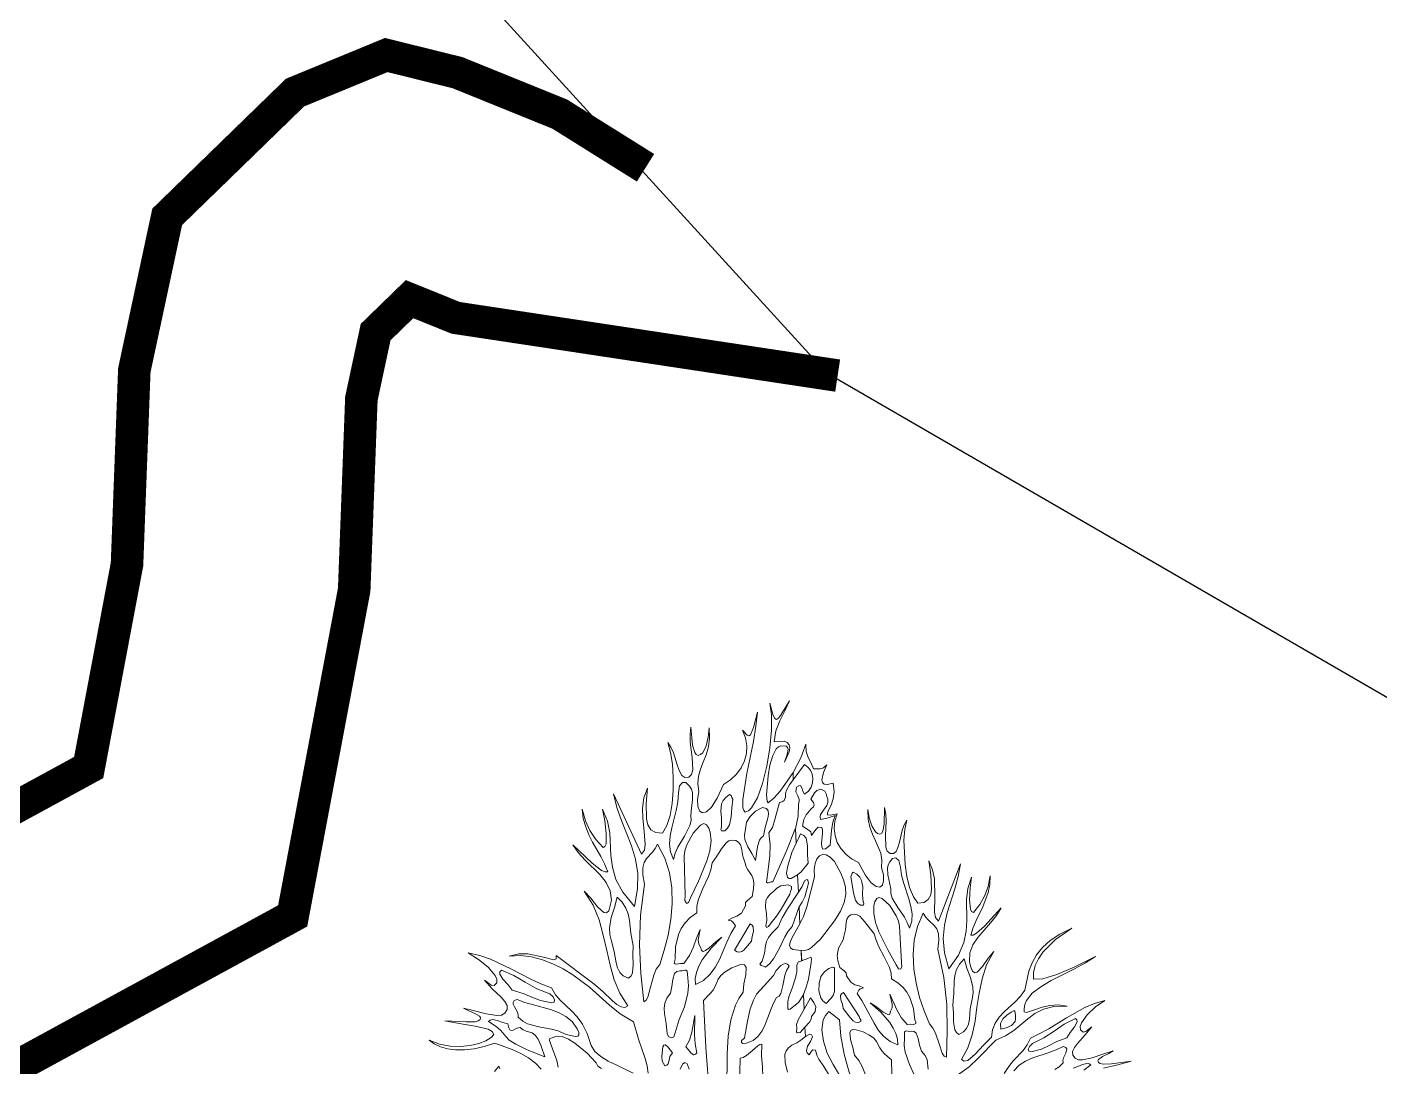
# Model space of a CAD drawing. Header units: inches. Extents: x -885 to 26362, y -28010 to 990.
# Drawn here: x 4404.649 to 4407.91, y -2398.958 to -2396.451 of the extents above; entities that cross this region are included whole.
import ezdxf

# ---------------------------------------------------------------- set-up
doc = ezdxf.new("R2010")
doc.units = ezdxf.units.IN
doc.header["$MEASUREMENT"] = 0
doc.layers.add('BUILDING', color=5, linetype='Continuous', lineweight=15)
doc.layers.add('TREE', color=3, linetype='Continuous', lineweight=15)
doc.layers.add('Text', color=7, linetype='Continuous')

# ---------------------------------------------------------------- blocks, each defined once
blk = doc.blocks.new('tree2')
at = {"layer": 'TREE'}
for points in [[(5207.1854, 5948.162), (5207.1808, 5948.1796), (5207.1805, 5948.1947), (5207.1827, 5948.2014), (5207.187, 5948.2073), (5207.1931, 5948.2122), (5207.2024, 5948.2165), (5207.2101, 5948.2215), (5207.2187, 5948.2282), (5207.2178, 5948.2461), (5207.2088, 5948.2362), (5207.2033, 5948.235), (5207.2021, 5948.2372), (5207.2027, 5948.2436), (5207.2021, 5948.251), (5207.2051, 5948.2593), (5207.2165, 5948.2793), (5207.215, 5948.3061), (5207.2058, 5948.2923), (5207.1941, 5948.2824), (5207.1904, 5948.2793), (5207.1873, 5948.2787), (5207.1857, 5948.2806), (5207.1861, 5948.2849), (5207.1861, 5948.2941), (5207.1876, 5948.3028), (5207.1941, 5948.3191), (5207.2005, 5948.3379), (5207.2024, 5948.3493), (5207.2024, 5948.3628), (5207.2061, 5948.368), (5207.2119, 5948.3702), (5207.211, 5948.3896), (5207.195, 5948.3914), (5207.191, 5948.3942), (5207.1891, 5948.3985), (5207.19, 5948.405), (5207.1937, 5948.4136), (5207.2085, 5948.4395), (5207.207, 5948.4718), (5207.1941, 5948.4339), (5207.1867, 5948.4253), (5207.1805, 5948.4151), (5207.17, 5948.3939), (5207.1593, 5948.3736), (5207.1522, 5948.365), (5207.1439, 5948.3582), (5207.1405, 5948.36), (5207.1359, 5948.3613), (5207.1337, 5948.3637), (5207.138, 5948.3696), (5207.142, 5948.3844), (5207.1439, 5948.3982), (5207.146, 5948.4059), (5207.15, 5948.4139), (5207.1571, 5948.4229), (5207.1676, 5948.4333), (5207.1753, 5948.4503), (5207.1851, 5948.4672), (5207.2061, 5948.4986), (5207.2042, 5948.5306), (5207.1919, 5948.5242), (5207.1882, 5948.5242), (5207.1854, 5948.526), (5207.1836, 5948.5337), (5207.1851, 5948.5454), (5207.1934, 5948.5725), (5207.2015, 5948.5904), (5207.1999, 5948.6184), (5207.1833, 5948.5756), (5207.158, 5948.518), (5207.154, 5948.518), (5207.1494, 5948.5162), (5207.1472, 5948.5162), (5207.146, 5948.5174), (5207.1469, 5948.5257), (5207.1519, 5948.5667), (5207.1531, 5948.5873), (5207.1503, 5948.6092), (5207.1571, 5948.6193), (5207.1617, 5948.6341), (5207.1703, 5948.6661), (5207.1753, 5948.6677), (5207.1787, 5948.6701), (5207.1814, 5948.676), (5207.1817, 5948.6831), (5207.1836, 5948.6895), (5207.1888, 5948.6991), (5207.1959, 5948.7083), (5207.1956, 5948.7222), (5207.1716, 5948.6871), (5207.1596, 5948.6741), (5207.1491, 5948.6658), (5207.1469, 5948.6689), (5207.146, 5948.6803), (5207.1488, 5948.7163), (5207.1525, 5948.736), (5207.1577, 5948.7539), (5207.1642, 5948.7665), (5207.1682, 5948.7705), (5207.1728, 5948.772), (5207.1827, 5948.7717), (5207.1851, 5948.7693), (5207.1864, 5948.7659), (5207.1848, 5948.7557), (5207.1796, 5948.7419), (5207.1882, 5948.761), (5207.1894, 5948.7684), (5207.1882, 5948.7742), (5207.1848, 5948.7782), (5207.179, 5948.7807), (5207.1605, 5948.7798), (5207.1633, 5948.8004), (5207.171, 5948.8192), (5207.1802, 5948.8379), (5207.1888, 5948.8567), (5207.1737, 5948.8306), (5207.1685, 5948.8241), (5207.1648, 5948.8216), (5207.1614, 5948.8235), (5207.1586, 5948.829), (5207.1519, 5948.8518), (5207.1553, 5948.8302), (5207.1553, 5948.8013), (5207.1522, 5948.7684), (5207.1466, 5948.7342), (5207.1386, 5948.7018), (5207.1291, 5948.675), (5207.118, 5948.656), (5207.1122, 5948.6504), (5207.1063, 5948.6483), (5207.1035, 5948.651), (5207.1017, 5948.656), (5207.1017, 5948.6717), (5207.1094, 5948.7206), (5207.1214, 5948.7801), (5207.1263, 5948.8093), (5207.1294, 5948.8355), (5207.1217, 5948.8065), (5207.1158, 5948.7927), (5207.1131, 5948.7908), (5207.11, 5948.7921), (5207.1011, 5948.8016), (5207.1069, 5948.7871), (5207.1094, 5948.7724), (5207.1085, 5948.7579), (5207.1051, 5948.744), (5207.0986, 5948.7311), (5207.0897, 5948.7191), (5207.0786, 5948.7086), (5207.0657, 5948.7), (5207.0536, 5948.6744), (5207.0429, 5948.6575), (5207.0336, 5948.6489), (5207.0259, 5948.6467), (5207.0204, 5948.6507), (5207.0173, 5948.6593), (5207.0167, 5948.6717), (5207.0195, 5948.6864), (5207.0173, 5948.7015), (5207.0188, 5948.7154), (5207.0225, 5948.7286), (5207.0278, 5948.7416), (5207.033, 5948.7554), (5207.0373, 5948.7702), (5207.0395, 5948.7868), (5207.0386, 5948.8056), (5207.037, 5948.7887), (5207.033, 5948.772), (5207.0268, 5948.7594), (5207.0228, 5948.7557), (5207.0182, 5948.7542), (5207.0145, 5948.7557), (5207.0118, 5948.7597), (5207.0078, 5948.7733), (5207.0047, 5948.8072), (5207.0031, 5948.7936), (5207.0034, 5948.7791), (5207.0068, 5948.7505), (5207.0081, 5948.7271), (5207.0059, 5948.7188), (5207.0007, 5948.7135), (5206.9933, 5948.7129), (5206.9877, 5948.7169), (5206.9834, 5948.7246), (5206.9797, 5948.7351), (5206.972, 5948.7588), (5206.9671, 5948.7696), (5206.9613, 5948.7785), (5206.9665, 5948.76), (5206.9702, 5948.7382), (5206.9717, 5948.7138), (5206.9717, 5948.6886), (5206.9696, 5948.6643), (5206.9656, 5948.6418), (5206.9597, 5948.623), (5206.9517, 5948.6088), (5206.9388, 5948.6098), (5206.9298, 5948.615), (5206.9243, 5948.6242), (5206.9215, 5948.6359), (5206.9212, 5948.6643), (5206.9234, 5948.6932), (5206.9166, 5948.6747), (5206.9141, 5948.6556), (5206.9144, 5948.6369), (5206.9163, 5948.6187), (5206.9191, 5948.5885), (5206.9175, 5948.5771), (5206.9123, 5948.5697), (5206.8596, 5948.6821), (5206.8661, 5948.6569), (5206.8747, 5948.6326), (5206.8938, 5948.5851), (5206.9012, 5948.5602), (5206.9052, 5948.5334), (5206.9049, 5948.5045), (5206.8988, 5948.4718), (5206.8772, 5948.4983), (5206.8643, 5948.5223), (5206.8578, 5948.5451), (5206.855, 5948.567), (5206.8529, 5948.6095), (5206.8486, 5948.631), (5206.8393, 5948.6538), (5206.8436, 5948.6319), (5206.8464, 5948.6079), (5206.8461, 5948.5891), (5206.8439, 5948.5836), (5206.8405, 5948.5817), (5206.8267, 5948.5971), (5206.8156, 5948.6135), (5206.8073, 5948.6319), (5206.8011, 5948.6538), (5206.8033, 5948.6363), (5206.8079, 5948.6205), (5206.8138, 5948.6058), (5206.8208, 5948.5922), (5206.8362, 5948.5654), (5206.843, 5948.5513), (5206.8492, 5948.5362), (5206.8442, 5948.5362), (5206.8375, 5948.5392), (5206.8202, 5948.5525), (5206.7836, 5948.5873), (5206.794, 5948.5725), (5206.807, 5948.5583), (5206.8347, 5948.5309), (5206.8461, 5948.5165), (5206.8538, 5948.5008), (5206.8559, 5948.4835), (5206.8513, 5948.4638), (5206.847, 5948.4598), (5206.8418, 5948.4604), (5206.8301, 5948.4709), (5206.8174, 5948.4872), (5206.8051, 5948.5005), (5206.8215, 5948.4743), (5206.8329, 5948.4466), (5206.8408, 5948.4182), (5206.8473, 5948.3896), (5206.8535, 5948.3616), (5206.8612, 5948.3345), (5206.8716, 5948.3092), (5206.8867, 5948.2861), (5206.8809, 5948.2827), (5206.8741, 5948.284), (5206.8661, 5948.2883), (5206.8578, 5948.2954), (5206.8399, 5948.3126), (5206.823, 5948.3268), (5206.7525, 5948.3797), (5206.7525, 5948.3736), (5206.7482, 5948.372), (5206.7291, 5948.3767), (5206.6998, 5948.3828), (5206.6826, 5948.3828), (5206.665, 5948.3788), (5206.6857, 5948.3801), (5206.7063, 5948.3776), (5206.7269, 5948.372), (5206.7466, 5948.3643), (5206.7657, 5948.3548), (5206.7836, 5948.3437), (5206.8147, 5948.3206), (5206.8523, 5948.2871), (5206.8723, 5948.2707), (5206.8972, 5948.2556), (5206.9064, 5948.2236), (5206.9185, 5948.1891), (5206.9228, 5948.1734), (5206.9249, 5948.1596)], [(5206.8969, 5948.1599), (5206.8658, 5948.175), (5206.8501, 5948.1823), (5206.8359, 5948.191), (5206.8248, 5948.2005), (5206.8181, 5948.2116), (5206.8107, 5948.2341), (5206.8021, 5948.2516), (5206.7919, 5948.2652), (5206.7814, 5948.2763), (5206.7605, 5948.2957), (5206.7516, 5948.3065), (5206.7439, 5948.3194), (5206.7238, 5948.3268), (5206.7051, 5948.3357), (5206.6678, 5948.3551), (5206.6299, 5948.373), (5206.6096, 5948.3797), (5206.5883, 5948.3847), (5206.6074, 5948.3727), (5206.6256, 5948.3582), (5206.6385, 5948.3428), (5206.6416, 5948.3354), (5206.6416, 5948.3286), (5206.6367, 5948.3237), (5206.6308, 5948.3246), (5206.6185, 5948.3336), (5206.6327, 5948.3178), (5206.6496, 5948.3018), (5206.6564, 5948.2941), (5206.6607, 5948.2864), (5206.661, 5948.279), (5206.6567, 5948.272), (5206.6502, 5948.2686), (5206.6419, 5948.2677), (5206.6219, 5948.2707), (5206.6, 5948.2766), (5206.5791, 5948.2812), (5206.5893, 5948.2763), (5206.6007, 5948.2717), (5206.6093, 5948.2667), (5206.6108, 5948.2637), (5206.6102, 5948.2603), (5206.6068, 5948.2575), (5206.601, 5948.2559), (5206.5837, 5948.2559), (5206.5443, 5948.2578), (5206.5711, 5948.2526), (5206.601, 5948.2479), (5206.6253, 5948.2421), (5206.6327, 5948.2378), (5206.6358, 5948.2322), (5206.6308, 5948.2264), (5206.6213, 5948.2205), (5206.6081, 5948.2153), (5206.592, 5948.2116), (5206.5739, 5948.2098), (5206.5545, 5948.2104), (5206.5345, 5948.2141), (5206.5151, 5948.2218), (5206.5246, 5948.2144), (5206.5363, 5948.2088), (5206.5496, 5948.2051), (5206.5646, 5948.2033), (5206.5813, 5948.2033), (5206.5991, 5948.2054), (5206.6182, 5948.2098), (5206.6382, 5948.2162), (5206.6703, 5948.2042), (5206.6863, 5948.1968), (5206.701, 5948.1882), (5206.714, 5948.1783), (5206.7245, 5948.1673)], [(5206.6472, 5948.1679), (5206.6453, 5948.1731), (5206.637, 5948.1629)], [(5207.7761, 5948.1694), (5207.8032, 5948.1756), (5207.8278, 5948.1823), (5207.7911, 5948.1774), (5207.7754, 5948.1765), (5207.7699, 5948.1777), (5207.7668, 5948.1799), (5207.7656, 5948.183), (5207.7668, 5948.1857), (5207.7745, 5948.1913), (5207.785, 5948.1962), (5207.7942, 5948.2014), (5207.7748, 5948.1956), (5207.7551, 5948.1885), (5207.737, 5948.1845), (5207.7296, 5948.1848), (5207.7234, 5948.1876), (5207.7188, 5948.1937), (5207.7185, 5948.2005), (5207.7219, 5948.2079), (5207.7277, 5948.2156), (5207.7422, 5948.2313), (5207.7542, 5948.2467), (5207.7434, 5948.2378), (5207.7382, 5948.2365), (5207.7333, 5948.2406), (5207.7326, 5948.247), (5207.7348, 5948.2538), (5207.7456, 5948.2689), (5207.7613, 5948.2837), (5207.7785, 5948.296), (5207.7591, 5948.2901), (5207.741, 5948.2824), (5207.7071, 5948.2633), (5207.6741, 5948.243), (5207.6572, 5948.2338), (5207.6396, 5948.2255), (5207.6335, 5948.2128), (5207.6258, 5948.2024), (5207.6079, 5948.1833), (5207.599, 5948.1725), (5207.5907, 5948.1593)], [(5207.5029, 5948.1562), (5207.5248, 5948.1716), (5207.542, 5948.1879), (5207.5747, 5948.2215), (5207.5931, 5948.2298), (5207.6085, 5948.2399), (5207.6344, 5948.2615), (5207.648, 5948.2713), (5207.664, 5948.2793), (5207.6834, 5948.2843), (5207.7083, 5948.2852), (5207.6917, 5948.2877), (5207.676, 5948.2867), (5207.6615, 5948.2834), (5207.6492, 5948.279), (5207.6319, 5948.2735), (5207.6279, 5948.2747), (5207.6276, 5948.2803), (5207.6289, 5948.2883), (5207.6319, 5948.2957), (5207.643, 5948.3092), (5207.659, 5948.3215), (5207.6784, 5948.3332), (5207.7219, 5948.3551), (5207.7428, 5948.3662), (5207.7613, 5948.3779), (5207.7225, 5948.3588), (5207.6889, 5948.3446), (5207.6627, 5948.3366), (5207.6452, 5948.3354), (5207.6455, 5948.348), (5207.6486, 5948.361), (5207.6547, 5948.3736), (5207.663, 5948.3859), (5207.6864, 5948.4096), (5207.7172, 5948.4312), (5207.6948, 5948.4201), (5207.6766, 5948.4081), (5207.6621, 5948.3951), (5207.651, 5948.3813), (5207.6427, 5948.3665), (5207.6366, 5948.3505), (5207.6292, 5948.3154), (5207.6209, 5948.304), (5207.6113, 5948.2935), (5207.5907, 5948.2744), (5207.5811, 5948.2643), (5207.5734, 5948.2535), (5207.5685, 5948.2412), (5207.5667, 5948.227), (5207.5519, 5948.2125), (5207.5365, 5948.1956), (5207.5223, 5948.1836), (5207.5158, 5948.1823), (5207.5106, 5948.1851), (5207.5226, 5948.2073), (5207.5306, 5948.2313), (5207.5359, 5948.2569), (5207.5396, 5948.283), (5207.5436, 5948.3098), (5207.5491, 5948.3363), (5207.5577, 5948.3625), (5207.571, 5948.3877), (5207.5605, 5948.3748), (5207.5497, 5948.3591), (5207.5399, 5948.3486), (5207.5353, 5948.3477), (5207.5313, 5948.3508), (5207.5272, 5948.36), (5207.5254, 5948.3686), (5207.526, 5948.3847), (5207.5319, 5948.3998), (5207.5414, 5948.4139), (5207.5651, 5948.441), (5207.5762, 5948.4549), (5207.5851, 5948.4693), (5207.5537, 5948.4349), (5207.5386, 5948.4216), (5207.5325, 5948.4182), (5207.5282, 5948.4179), (5207.5325, 5948.4321), (5207.538, 5948.4456), (5207.5503, 5948.4712), (5207.5605, 5948.498), (5207.5636, 5948.5128), (5207.5645, 5948.5291), (5207.5602, 5948.5088), (5207.5537, 5948.4912), (5207.5448, 5948.4755), (5207.5331, 5948.4604), (5207.5294, 5948.462), (5207.5272, 5948.4666), (5207.5254, 5948.4841), (5207.5266, 5948.5063), (5207.5294, 5948.5266), (5207.5223, 5948.5051), (5207.5199, 5948.485), (5207.5208, 5948.4456), (5207.5195, 5948.4253), (5207.5149, 5948.4041), (5207.5048, 5948.3807), (5207.4869, 5948.3551), (5207.4789, 5948.3847), (5207.4764, 5948.4115), (5207.4786, 5948.4364), (5207.4838, 5948.4598), (5207.498, 5948.5048), (5207.5045, 5948.5275), (5207.5088, 5948.5513), (5207.4678, 5948.4444), (5207.4623, 5948.4509), (5207.4601, 5948.461), (5207.4607, 5948.4894), (5207.4601, 5948.5232), (5207.4564, 5948.5405), (5207.4493, 5948.5571), (5207.453, 5948.5306), (5207.4546, 5948.5045), (5207.453, 5948.4937), (5207.4484, 5948.4847), (5207.4407, 5948.4792), (5207.429, 5948.4777), (5207.4207, 5948.49), (5207.4136, 5948.5072), (5207.4084, 5948.5275), (5207.405, 5948.55), (5207.4031, 5948.5956), (5207.4047, 5948.6159), (5207.4084, 5948.6332), (5207.4035, 5948.6245), (5207.3998, 5948.6141), (5207.3945, 5948.5919), (5207.3918, 5948.582), (5207.3884, 5948.5747), (5207.3834, 5948.5707), (5207.377, 5948.571), (5207.3717, 5948.5753), (5207.369, 5948.5827), (5207.3684, 5948.6045), (5207.3696, 5948.631), (5207.369, 5948.6443), (5207.3668, 5948.6569), (5207.3659, 5948.6255), (5207.3634, 5948.6125), (5207.361, 5948.6085), (5207.3579, 5948.607), (5207.3536, 5948.6082), (5207.3496, 5948.6113), (5207.3428, 5948.6227), (5207.3382, 5948.6375), (5207.3357, 5948.6529), (5207.336, 5948.6353), (5207.3391, 5948.6202), (5207.344, 5948.607), (5207.3496, 5948.5947), (5207.3597, 5948.5713), (5207.3619, 5948.5586), (5207.3613, 5948.5445), (5207.3647, 5948.5309), (5207.365, 5948.5195), (5207.3628, 5948.5115), (5207.3579, 5948.5075), (5207.3508, 5948.5088), (5207.3416, 5948.5162), (5207.3305, 5948.5309), (5207.3179, 5948.5537), (5207.3049, 5948.5608), (5207.2941, 5948.5697), (5207.2852, 5948.5802), (5207.2784, 5948.5916), (5207.2741, 5948.6042), (5207.2726, 5948.6175), (5207.2738, 5948.631), (5207.2781, 5948.6449), (5207.2658, 5948.6424), (5207.2603, 5948.643), (5207.26, 5948.6467), (5207.2627, 5948.6529), (5207.267, 5948.6615), (5207.2707, 5948.6729), (5207.2726, 5948.6864), (5207.2704, 5948.7021), (5207.2603, 5948.6997), (5207.2538, 5948.7003), (5207.2504, 5948.7034), (5207.2495, 5948.7086), (5207.2526, 5948.7225), (5207.259, 5948.7369), (5207.2526, 5948.7308), (5207.2464, 5948.7292), (5207.2341, 5948.7289), (5207.2295, 5948.74), (5207.2239, 5948.7505), (5207.2199, 5948.7619), (5207.2196, 5948.7754), (5207.2101, 5948.7496), (5207.1956, 5948.7222), (5207.1959, 5948.7086), (5207.2172, 5948.7373), (5207.2233, 5948.7326), (5207.2282, 5948.7265), (5207.2316, 5948.7191), (5207.2329, 5948.7111), (5207.2322, 5948.7028), (5207.2295, 5948.6948), (5207.2245, 5948.6877), (5207.2172, 5948.6818), (5207.2138, 5948.6871), (5207.2122, 5948.6938), (5207.2095, 5948.6981), (5207.2064, 5948.6975), (5207.2018, 5948.6948), (5207.2011, 5948.6864), (5207.2045, 5948.6787), (5207.2073, 5948.6717), (5207.2073, 5948.668), (5207.2055, 5948.664), (5207.2051, 5948.6406), (5207.1999, 5948.6169), (5207.2015, 5948.5904), (5207.2058, 5948.5987), (5207.2095, 5948.6073), (5207.2159, 5948.6045), (5207.2199, 5948.5996), (5207.2227, 5948.5851), (5207.2224, 5948.5682), (5207.2239, 5948.5525), (5207.211, 5948.5362), (5207.2042, 5948.5306), (5207.2061, 5948.4983), (5207.2125, 5948.5091), (5207.2168, 5948.5199), (5207.2215, 5948.5223), (5207.223, 5948.5208), (5207.2245, 5948.5152), (5207.2178, 5948.49), (5207.2128, 5948.4798), (5207.207, 5948.4712), (5207.2085, 5948.4392), (5207.215, 5948.453), (5207.2215, 5948.4709), (5207.2356, 5948.5269), (5207.2353, 5948.5408), (5207.2369, 5948.5522), (5207.2402, 5948.5608), (5207.2452, 5948.5667), (5207.251, 5948.5691), (5207.2578, 5948.5685), (5207.2652, 5948.5639), (5207.2732, 5948.5556), (5207.2852, 5948.534), (5207.2901, 5948.5217), (5207.2935, 5948.5081), (5207.2941, 5948.494), (5207.2914, 5948.4789), (5207.2846, 5948.4626), (5207.2732, 5948.445), (5207.2467, 5948.4108), (5207.2301, 5948.3948), (5207.2242, 5948.3914), (5207.2193, 5948.3899), (5207.211, 5948.3896), (5207.2116, 5948.3702), (5207.2233, 5948.3745), (5207.2289, 5948.3767), (5207.2301, 5948.3742), (5207.2295, 5948.3668), (5207.2245, 5948.3357), (5207.2202, 5948.3206), (5207.215, 5948.3068), (5207.2165, 5948.2793), (5207.2282, 5948.3006), (5207.2344, 5948.2923), (5207.2381, 5948.2837), (5207.2372, 5948.275), (5207.2304, 5948.2661), (5207.2292, 5948.2609), (5207.2264, 5948.2553), (5207.2178, 5948.2461), (5207.2187, 5948.2282), (5207.227, 5948.2325), (5207.2301, 5948.2316), (5207.2319, 5948.2276), (5207.2282, 5948.219), (5207.2227, 5948.2101), (5207.2205, 5948.2014), (5207.2218, 5948.1978), (5207.2258, 5948.1941), (5207.2304, 5948.2011), (5207.2329, 5948.2036), (5207.2375, 5948.2027), (5207.2399, 5948.1937), (5207.2439, 5948.186), (5207.2529, 5948.1725), (5207.2621, 5948.1577)], [(5206.9723, 5948.5593), (5206.9665, 5948.5737), (5206.9646, 5948.5885), (5206.9659, 5948.6036), (5206.969, 5948.619), (5206.977, 5948.651), (5206.9803, 5948.6674), (5206.9816, 5948.684), (5206.9834, 5948.6975), (5206.9887, 5948.7037), (5206.9954, 5948.7034), (5207.0019, 5948.6966), (5207.0056, 5948.6911), (5207.0078, 5948.6846), (5207.0078, 5948.6707), (5207.0056, 5948.6563), (5207.0044, 5948.6421), (5207.005, 5948.6326), (5207.0025, 5948.623), (5206.9927, 5948.6033), (5206.9803, 5948.5824), (5206.9754, 5948.5713), (5206.9723, 5948.5593)], [(5207.2135, 5948.6218), (5207.2156, 5948.6344), (5207.2199, 5948.6433), (5207.2298, 5948.6541), (5207.2338, 5948.6578), (5207.2353, 5948.6615), (5207.2341, 5948.6661), (5207.2289, 5948.6723), (5207.2359, 5948.684), (5207.2402, 5948.6889), (5207.2476, 5948.6911), (5207.255, 5948.6871), (5207.2578, 5948.6821), (5207.2587, 5948.6772), (5207.2609, 5948.6723), (5207.2606, 5948.6661), (5207.2587, 5948.6606), (5207.2526, 5948.652), (5207.247, 5948.6436), (5207.2461, 5948.6393), (5207.247, 5948.6341), (5207.2593, 5948.6369), (5207.2741, 5948.6421), (5207.2698, 5948.6292), (5207.2673, 5948.6141), (5207.2652, 5948.5861), (5207.2563, 5948.5796), (5207.2513, 5948.579), (5207.2492, 5948.583), (5207.2489, 5948.5901), (5207.2507, 5948.6076), (5207.2507, 5948.615), (5207.2492, 5948.6193), (5207.2427, 5948.6199), (5207.2381, 5948.6159), (5207.2304, 5948.6045), (5207.2286, 5948.6113), (5207.2239, 5948.6153), (5207.2135, 5948.6218)], [(5207.0681, 5948.6132), (5207.0616, 5948.6132), (5207.0607, 5948.6159), (5207.062, 5948.6202), (5207.062, 5948.6239), (5207.062, 5948.6369), (5207.0607, 5948.6501), (5207.062, 5948.6634), (5207.065, 5948.6698), (5207.0706, 5948.6763), (5207.077, 5948.6812), (5207.0798, 5948.6794), (5207.081, 5948.6754), (5207.0832, 5948.6723), (5207.081, 5948.6563), (5207.0801, 5948.6393), (5207.077, 5948.6242), (5207.0733, 5948.6181), (5207.0681, 5948.6132)], [(5207.1251, 5948.5577), (5207.1186, 5948.571), (5207.1109, 5948.583), (5207.1057, 5948.5971), (5207.1051, 5948.6058), (5207.1066, 5948.6162), (5207.1088, 5948.6292), (5207.1155, 5948.6403), (5207.1257, 5948.6498), (5207.1383, 5948.6569), (5207.1457, 5948.655), (5207.1491, 5948.6507), (5207.15, 5948.6443), (5207.1485, 5948.6366), (5207.1432, 5948.6193), (5207.1402, 5948.6039), (5207.1359, 5948.6002), (5207.1328, 5948.5956), (5207.1294, 5948.5836), (5207.1251, 5948.5577)], [(5206.9936, 5948.4918), (5206.9921, 5948.5654), (5206.993, 5948.5756), (5206.9967, 5948.5867), (5207.0087, 5948.6088), (5207.0228, 5948.6239), (5207.029, 5948.6267), (5207.0339, 5948.6245), (5207.0379, 5948.6181), (5207.0404, 5948.6107), (5207.0422, 5948.5944), (5207.0398, 5948.5759), (5207.0342, 5948.5568), (5207.0188, 5948.5189), (5207.0041, 5948.4878), (5207.0004, 5948.4792), (5206.9982, 5948.4777), (5206.9961, 5948.478), (5206.9933, 5948.4826), (5206.9936, 5948.4918)], [(5206.9166, 5948.2935), (5206.9108, 5948.3465), (5206.9083, 5948.3998), (5206.9101, 5948.4552), (5206.9181, 5948.5131), (5206.9144, 5948.5306), (5206.9144, 5948.5442), (5206.9172, 5948.554), (5206.9215, 5948.5614), (5206.9326, 5948.5734), (5206.9379, 5948.5799), (5206.9419, 5948.5882), (5206.9557, 5948.5623), (5206.9643, 5948.5349), (5206.9687, 5948.5063), (5206.9693, 5948.4767), (5206.9668, 5948.4475), (5206.9619, 5948.4182), (5206.9548, 5948.3902), (5206.9465, 5948.3634), (5206.9397, 5948.3542), (5206.9351, 5948.3434), (5206.9289, 5948.3209), (5206.924, 5948.3021), (5206.9209, 5948.2963), (5206.9166, 5948.2935)], [(5206.9751, 5948.3733), (5206.976, 5948.3964), (5206.9813, 5948.4195), (5206.9865, 5948.4306), (5206.9936, 5948.441), (5207.0031, 5948.4509), (5207.0155, 5948.4598), (5207.0158, 5948.4718), (5207.0182, 5948.4832), (5207.0272, 5948.5051), (5207.0376, 5948.5279), (5207.0416, 5948.5402), (5207.0444, 5948.5534), (5207.053, 5948.566), (5207.0616, 5948.5796), (5207.0706, 5948.591), (5207.0758, 5948.5944), (5207.0817, 5948.5959), (5207.0887, 5948.5953), (5207.0937, 5948.5922), (5207.0971, 5948.587), (5207.0992, 5948.5805), (5207.1017, 5948.5657), (5207.106, 5948.5525), (5207.1081, 5948.5457), (5207.1112, 5948.5402), (5207.1183, 5948.5297), (5207.1208, 5948.5235), (5207.1223, 5948.5152), (5207.1217, 5948.5045), (5207.1189, 5948.4903), (5207.1103, 5948.4829), (5207.1069, 5948.4789), (5207.1066, 5948.4727), (5207.0989, 5948.4592), (5207.0906, 5948.4533), (5207.0823, 5948.4506), (5207.074, 5948.4463), (5207.0804, 5948.4447), (5207.0838, 5948.4419), (5207.0878, 5948.4355), (5207.0792, 5948.421), (5207.0718, 5948.405), (5207.058, 5948.3727), (5207.0499, 5948.3576), (5207.0401, 5948.3443), (5207.0281, 5948.3332), (5207.0133, 5948.3255), (5207.0127, 5948.3369), (5207.0148, 5948.3483), (5207.0192, 5948.36), (5207.0256, 5948.3717), (5207.0426, 5948.3939), (5207.0626, 5948.4142), (5207.0509, 5948.4053), (5207.0379, 5948.3939), (5207.0321, 5948.3896), (5207.0275, 5948.3877), (5207.0241, 5948.389), (5207.0232, 5948.3945), (5207.0192, 5948.401), (5207.0179, 5948.409), (5207.0216, 5948.4287), (5207.0152, 5948.4124), (5207.0093, 5948.3961), (5207.0022, 5948.3801), (5206.9911, 5948.365), (5206.985, 5948.3653), (5206.9779, 5948.364), (5206.9751, 5948.3643), (5206.9733, 5948.3656), (5206.9751, 5948.3733)], [(5207.4133, 5948.4309), (5207.4093, 5948.4416), (5207.4041, 5948.4515), (5207.3915, 5948.47), (5207.381, 5948.4872), (5207.3782, 5948.4958), (5207.3782, 5948.5048), (5207.373, 5948.5309), (5207.372, 5948.5436), (5207.3733, 5948.5494), (5207.3767, 5948.5549), (5207.3819, 5948.5617), (5207.3881, 5948.5627), (5207.3936, 5948.5574), (5207.3964, 5948.5451), (5207.3985, 5948.53), (5207.4025, 5948.5149), (5207.4124, 5948.486), (5207.4161, 5948.4718), (5207.4182, 5948.458), (5207.4176, 5948.4444), (5207.4133, 5948.4309)], [(5207.3215, 5948.474), (5207.316, 5948.478), (5207.3123, 5948.4835), (5207.3086, 5948.4974), (5207.3064, 5948.5128), (5207.3037, 5948.5272), (5207.3052, 5948.53), (5207.3061, 5948.534), (5207.3083, 5948.5359), (5207.3151, 5948.5319), (5207.3203, 5948.5263), (5207.3237, 5948.5205), (5207.3259, 5948.5084), (5207.3252, 5948.4961), (5207.3262, 5948.4841), (5207.3277, 5948.4771), (5207.3271, 5948.4743), (5207.3215, 5948.474)], [(5207.1463, 5948.4453), (5207.1457, 5948.4576), (5207.1439, 5948.4703), (5207.1448, 5948.4826), (5207.1479, 5948.4887), (5207.1531, 5948.4949), (5207.1596, 5948.5001), (5207.1651, 5948.506), (5207.1728, 5948.5106), (5207.1867, 5948.5121), (5207.1925, 5948.5091), (5207.1928, 5948.5045), (5207.1907, 5948.4995), (5207.1897, 5948.4949), (5207.1734, 5948.4669), (5207.1648, 5948.4533), (5207.1546, 5948.441), (5207.1497, 5948.4345), (5207.146, 5948.4324), (5207.1445, 5948.4355), (5207.1463, 5948.4453)], [(5206.888, 5948.3376), (5206.8781, 5948.3419), (5206.8716, 5948.3483), (5206.8673, 5948.357), (5206.8646, 5948.3665), (5206.8612, 5948.3874), (5206.8559, 5948.4068), (5206.8532, 5948.4195), (5206.8526, 5948.4309), (5206.8556, 5948.4509), (5206.8618, 5948.4697), (5206.8664, 5948.4894), (5206.8763, 5948.4795), (5206.883, 5948.4687), (5206.8873, 5948.4576), (5206.8895, 5948.4456), (5206.892, 5948.4216), (5206.8963, 5948.3982), (5206.896, 5948.3813), (5206.8969, 5948.3634), (5206.8954, 5948.3477), (5206.8926, 5948.3419), (5206.888, 5948.3376)], [(5207.3982, 5948.3671), (5207.3988, 5948.3588), (5207.3967, 5948.3545), (5207.3927, 5948.3551), (5207.3887, 5948.3628), (5207.373, 5948.3905), (5207.356, 5948.4241), (5207.3499, 5948.4416), (5207.3465, 5948.4583), (5207.3468, 5948.4734), (5207.3486, 5948.4804), (5207.352, 5948.4866), (5207.3563, 5948.4887), (5207.3622, 5948.4869), (5207.3764, 5948.4737), (5207.3887, 5948.4543), (5207.3927, 5948.4441), (5207.3945, 5948.4349), (5207.3982, 5948.3671)], [(5207.4232, 5948.2593), (5207.4253, 5948.255), (5207.4253, 5948.2526), (5207.4213, 5948.2507), (5207.4145, 5948.2513), (5207.409, 5948.2507), (5207.3976, 5948.264), (5207.3899, 5948.2781), (5207.3767, 5948.3074), (5207.381, 5948.2892), (5207.3807, 5948.2818), (5207.3776, 5948.2757), (5207.3767, 5948.2704), (5207.3739, 5948.2692), (5207.364, 5948.2741), (5207.3514, 5948.2837), (5207.34, 5948.2911), (5207.3597, 5948.2738), (5207.3767, 5948.2544), (5207.3831, 5948.2442), (5207.3881, 5948.2338), (5207.3908, 5948.2233), (5207.3915, 5948.2128), (5207.377, 5948.219), (5207.3653, 5948.2282), (5207.3554, 5948.2399), (5207.3471, 5948.2532), (5207.332, 5948.2821), (5207.324, 5948.296), (5207.3154, 5948.3089), (5207.3185, 5948.3151), (5207.3212, 5948.3178), (5207.3271, 5948.3197), (5207.3191, 5948.3231), (5207.3114, 5948.3252), (5207.3034, 5948.3302), (5207.2957, 5948.3419), (5207.2948, 5948.3477), (5207.2914, 5948.3514), (5207.283, 5948.3576), (5207.2794, 5948.3702), (5207.2781, 5948.3801), (5207.2809, 5948.3936), (5207.2864, 5948.4035), (5207.2892, 5948.409), (5207.2907, 5948.4155), (5207.2935, 5948.4278), (5207.2951, 5948.4416), (5207.2963, 5948.4478), (5207.2991, 5948.4527), (5207.3034, 5948.4561), (5207.3101, 5948.457), (5207.3154, 5948.4561), (5207.3203, 5948.4533), (5207.3295, 5948.4435), (5207.3474, 5948.4204), (5207.3508, 5948.4084), (5207.3554, 5948.3976), (5207.3662, 5948.3773), (5207.3757, 5948.3576), (5207.3788, 5948.3471), (5207.38, 5948.336), (5207.3918, 5948.3286), (5207.4013, 5948.3203), (5207.4087, 5948.3111), (5207.4142, 5948.3012), (5207.4207, 5948.2806), (5207.4232, 5948.2593)], [(5207.4826, 5948.1897), (5207.4783, 5948.1919), (5207.4746, 5948.1974), (5207.469, 5948.2144), (5207.462, 5948.2344), (5207.457, 5948.2439), (5207.4506, 5948.2519), (5207.441, 5948.2763), (5207.4324, 5948.3015), (5207.4259, 5948.328), (5207.4213, 5948.3551), (5207.4201, 5948.3819), (5207.4219, 5948.4087), (5207.4281, 5948.4345), (5207.4392, 5948.4592), (5207.4432, 5948.4521), (5207.4487, 5948.4463), (5207.4598, 5948.4361), (5207.4644, 5948.4296), (5207.4675, 5948.4207), (5207.4681, 5948.4087), (5207.4663, 5948.3921), (5207.4774, 5948.3391), (5207.4829, 5948.2883), (5207.4841, 5948.2387), (5207.4826, 5948.1897)], [(5207.086, 5948.3899), (5207.1152, 5948.4395), (5207.1192, 5948.437), (5207.1211, 5948.4336), (5207.1214, 5948.425), (5207.1189, 5948.4158), (5207.118, 5948.4068), (5207.1038, 5948.3902), (5207.0998, 5948.3874), (5207.0955, 5948.3862), (5207.0909, 5948.3868), (5207.086, 5948.3899)], [(5207.0392, 5948.118), (5207.0324, 5948.2076), (5207.0281, 5948.296), (5207.0407, 5948.3086), (5207.0462, 5948.3154), (5207.0499, 5948.3221), (5207.0558, 5948.3354), (5207.0607, 5948.3425), (5207.0687, 5948.3493), (5207.081, 5948.3566), (5207.0992, 5948.364), (5207.1048, 5948.3622), (5207.1078, 5948.3576), (5207.1075, 5948.3437), (5207.1038, 5948.3268), (5207.1023, 5948.3111), (5207.0943, 5948.2997), (5207.0881, 5948.2871), (5207.0792, 5948.2593), (5207.0743, 5948.2288), (5207.0721, 5948.1959), (5207.0718, 5948.1278)], [(5207.1085, 5948.2159), (5207.102, 5948.2156), (5207.0989, 5948.2175), (5207.0995, 5948.2208), (5207.1051, 5948.2252), (5207.1103, 5948.2569), (5207.1155, 5948.28), (5207.1214, 5948.2963), (5207.1275, 5948.3074), (5207.1417, 5948.3231), (5207.1593, 5948.3425), (5207.1639, 5948.352), (5207.1725, 5948.361), (5207.1771, 5948.3637), (5207.1817, 5948.365), (5207.1854, 5948.364), (5207.1882, 5948.36), (5207.1833, 5948.3517), (5207.1802, 5948.3425), (5207.1765, 5948.3237), (5207.1728, 5948.3086), (5207.1694, 5948.3037), (5207.1648, 5948.3012), (5207.1583, 5948.2898), (5207.1534, 5948.2769), (5207.1436, 5948.251), (5207.1377, 5948.239), (5207.1303, 5948.2288), (5207.1208, 5948.2208), (5207.1085, 5948.2159)], [(5207.2729, 5948.3129), (5207.2704, 5948.3052), (5207.2664, 5948.2997), (5207.2575, 5948.2901), (5207.2516, 5948.2951), (5207.2476, 5948.3006), (5207.2439, 5948.3138), (5207.2443, 5948.3277), (5207.2476, 5948.3409), (5207.2544, 5948.3493), (5207.2624, 5948.3554), (5207.2695, 5948.3579), (5207.2717, 5948.3576), (5207.2729, 5948.356), (5207.2729, 5948.3129)], [(5207.5057, 5948.2322), (5207.5011, 5948.2359), (5207.498, 5948.2412), (5207.4958, 5948.2556), (5207.4955, 5948.272), (5207.4943, 5948.2874), (5207.4964, 5948.3095), (5207.4968, 5948.332), (5207.4983, 5948.3428), (5207.5014, 5948.3536), (5207.5066, 5948.3637), (5207.5155, 5948.3736), (5207.5208, 5948.356), (5207.5276, 5948.3391), (5207.5319, 5948.3206), (5207.5322, 5948.3101), (5207.5306, 5948.2981), (5207.5269, 5948.28), (5207.5254, 5948.2606), (5207.5235, 5948.2513), (5207.5202, 5948.2433), (5207.5143, 5948.2369), (5207.5057, 5948.2322)], [(5206.7445, 5948.2917), (5206.7235, 5948.2957), (5206.7069, 5948.3018), (5206.6906, 5948.3089), (5206.6703, 5948.3148), (5206.6626, 5948.3249), (5206.653, 5948.3357), (5206.6472, 5948.3452), (5206.6472, 5948.3493), (5206.6502, 5948.3526), (5206.6736, 5948.3425), (5206.6949, 5948.3299), (5206.7165, 5948.3178), (5206.7405, 5948.3083), (5206.7469, 5948.3028), (5206.7497, 5948.2972), (5206.7491, 5948.2929), (5206.7445, 5948.2917)], [(5206.9751, 5948.235), (5206.9727, 5948.2279), (5206.968, 5948.2258), (5206.9631, 5948.2276), (5206.96, 5948.2335), (5206.9585, 5948.2526), (5206.9551, 5948.2717), (5206.9545, 5948.2812), (5206.9557, 5948.2907), (5206.9594, 5948.3), (5206.9662, 5948.3095), (5206.969, 5948.3218), (5206.9705, 5948.3351), (5206.9742, 5948.3462), (5206.9782, 5948.3499), (5206.9837, 5948.3514), (5206.988, 5948.3511), (5206.9933, 5948.3526), (5206.9954, 5948.3523), (5206.9973, 5948.3505), (5206.9988, 5948.3379), (5207.0001, 5948.3231), (5206.9991, 5948.3095), (5206.9924, 5948.284), (5206.9828, 5948.26), (5206.9751, 5948.235)], [(5207.3194, 5948.2661), (5207.3203, 5948.2624), (5207.3222, 5948.2593), (5207.3222, 5948.2566), (5207.3175, 5948.2544), (5207.3126, 5948.2553), (5207.3083, 5948.2578), (5207.3015, 5948.2646), (5207.2895, 5948.2806), (5207.288, 5948.2886), (5207.2852, 5948.2972), (5207.2846, 5948.3049), (5207.2861, 5948.308), (5207.2898, 5948.3108), (5207.3194, 5948.2661)], [(5206.7685, 5948.2335), (5206.7562, 5948.239), (5206.7439, 5948.2424), (5206.7204, 5948.2467), (5206.6992, 5948.2522), (5206.69, 5948.2572), (5206.6817, 5948.2643), (5206.6817, 5948.2692), (5206.6801, 5948.2741), (5206.6746, 5948.284), (5206.6724, 5948.2886), (5206.6721, 5948.2923), (5206.6739, 5948.2957), (5206.6795, 5948.2978), (5206.6943, 5948.292), (5206.71, 5948.2874), (5206.742, 5948.2787), (5206.7571, 5948.2735), (5206.7709, 5948.2661), (5206.7827, 5948.2563), (5206.7919, 5948.2427), (5206.795, 5948.2356), (5206.7953, 5948.2313), (5206.7934, 5948.2288), (5206.7894, 5948.2282), (5206.779, 5948.2301), (5206.7685, 5948.2335)], [(5206.7312, 5948.1901), (5206.6986, 5948.2036), (5206.6773, 5948.2138), (5206.665, 5948.2218), (5206.6582, 5948.2282), (5206.649, 5948.2399), (5206.6407, 5948.247), (5206.6259, 5948.2563), (5206.6293, 5948.259), (5206.6333, 5948.26), (5206.6425, 5948.2584), (5206.6527, 5948.2547), (5206.6623, 5948.2522), (5206.6638, 5948.2449), (5206.666, 5948.2409), (5206.6687, 5948.2396), (5206.6721, 5948.2402), (5206.6789, 5948.2439), (5206.6853, 5948.2455), (5206.6909, 5948.2406), (5206.6964, 5948.2381), (5206.7075, 5948.235), (5206.7131, 5948.231), (5206.7189, 5948.2233), (5206.7248, 5948.2101), (5206.7312, 5948.1901)], [(5206.9948, 5948.2091), (5207.0022, 5948.2215), (5207.0062, 5948.2365), (5207.0121, 5948.2677), (5207.0115, 5948.2322), (5207.0124, 5948.2147), (5207.0155, 5948.1971), (5207.0121, 5948.1947), (5207.0093, 5948.1941), (5207.0044, 5948.1978), (5206.9994, 5948.2042), (5206.9948, 5948.2091)], [(5207.2624, 5948.275), (5207.2827, 5948.2596), (5207.2849, 5948.2288), (5207.2914, 5948.1953), (5207.3, 5948.1633), (5207.3101, 5948.1362), (5207.3083, 5948.1312), (5207.3068, 5948.126), (5207.2954, 5948.1389), (5207.2827, 5948.1559), (5207.2704, 5948.1759), (5207.2596, 5948.1974), (5207.2523, 5948.2196), (5207.2492, 5948.2406), (5207.252, 5948.2596), (5207.2563, 5948.268), (5207.2624, 5948.275)], [(5207.5839, 5948.2421), (5207.5836, 5948.2526), (5207.5882, 5948.2615), (5207.5953, 5948.2686), (5207.6036, 5948.2741), (5207.6079, 5948.2763), (5207.6101, 5948.2763), (5207.6116, 5948.2677), (5207.6119, 5948.2615), (5207.6107, 5948.2566), (5207.6042, 5948.2492), (5207.5944, 5948.2449), (5207.5839, 5948.2421)], [(5207.6409, 5948.1999), (5207.6366, 5948.2008), (5207.6356, 5948.2045), (5207.6381, 5948.2098), (5207.6436, 5948.2156), (5207.6649, 5948.2258), (5207.6837, 5948.2384), (5207.7025, 5948.2513), (5207.7237, 5948.2621), (5207.7265, 5948.2593), (5207.7268, 5948.2556), (5207.7222, 5948.2464), (5207.7139, 5948.2359), (5207.7077, 5948.2261), (5207.6892, 5948.2193), (5207.6747, 5948.2116), (5207.66, 5948.2048), (5207.6409, 5948.1999)], [(5206.7565, 5948.1713), (5206.754, 5948.1833), (5206.7457, 5948.2051), (5206.7399, 5948.2208), (5206.7405, 5948.2248), (5206.7451, 5948.2261), (5206.7534, 5948.2292), (5206.7639, 5948.2282), (5206.7756, 5948.2233), (5206.7876, 5948.2162), (5206.8107, 5948.1974), (5206.8273, 5948.179), (5206.8307, 5948.1731), (5206.8372, 5948.1688)], [(5207.3351, 5948.1476), (5207.3249, 5948.1725), (5207.3185, 5948.1836), (5207.3105, 5948.1934), (5207.3077, 5948.2076), (5207.3031, 5948.223), (5207.3021, 5948.2359), (5207.3043, 5948.2402), (5207.3095, 5948.2424), (5207.3265, 5948.2369), (5207.3385, 5948.231), (5207.3465, 5948.2252), (5207.3514, 5948.219), (5207.3579, 5948.2073), (5207.3616, 5948.2014), (5207.3674, 5948.1956), (5207.3797, 5948.1845), (5207.3816, 5948.1029)], [(5207.4235, 5948.1543), (5207.4133, 5948.1759), (5207.4053, 5948.199), (5207.4035, 5948.2116), (5207.4038, 5948.2252), (5207.4041, 5948.2369), (5207.4056, 5948.2387), (5207.4075, 5948.2393), (5207.4124, 5948.2378), (5207.4167, 5948.2384), (5207.4219, 5948.2375), (5207.4256, 5948.2344), (5207.4299, 5948.2245), (5207.4324, 5948.2125), (5207.4358, 5948.2011), (5207.4426, 5948.1928), (5207.4466, 5948.1845), (5207.4484, 5948.167)], [(5206.956, 5948.1734), (5206.9511, 5948.1823), (5206.9505, 5948.1913), (5206.952, 5948.2091), (5206.9542, 5948.2125), (5206.9563, 5948.2131), (5206.9606, 5948.2098), (5206.9656, 5948.2033), (5206.9702, 5948.1981), (5206.965, 5948.1913), (5206.9637, 5948.1839), (5206.9619, 5948.1774), (5206.9597, 5948.175), (5206.956, 5948.1734)], [(5207.0952, 5948.1374), (5207.0967, 5948.1876), (5207.1026, 5948.1894), (5207.1085, 5948.1931), (5207.1198, 5948.2024), (5207.1297, 5948.211), (5207.1337, 5948.2135), (5207.1371, 5948.2138), (5207.1365, 5948.1925), (5207.1386, 5948.1719), (5207.1389, 5948.1528)], [(5207.6082, 5948.1645), (5207.6184, 5948.1747), (5207.6304, 5948.1823), (5207.644, 5948.1882), (5207.6729, 5948.1981), (5207.6874, 5948.2033), (5207.7006, 5948.2098), (5207.7055, 5948.2079), (5207.7077, 5948.2051), (5207.7058, 5948.1974), (5207.7012, 5948.1882), (5207.7, 5948.1833), (5207.7006, 5948.179), (5207.6935, 5948.1719), (5207.6852, 5948.1666)], [(5206.9847, 5948.1676), (5206.989, 5948.1765), (5206.9933, 5948.1799), (5206.9976, 5948.1774), (5207.0013, 5948.1673)], [(5207.7194, 5948.1691), (5207.728, 5948.1722), (5207.737, 5948.1759), (5207.7453, 5948.178), (5207.7493, 5948.1774), (5207.7526, 5948.1753), (5207.7394, 5948.1657)]]:
    blk.add_lwpolyline(points, dxfattribs=at)

msp = doc.modelspace()

# ---------------------------------------------------------------- linework, layer by layer
at = {"layer": 'BUILDING', "const_width": 0.078483}
for points in [[(4398.97681, -2397.249019), (4401.181164, -2397.679817), (4402.848084, -2398.005584), (4403.596713, -2398.371312), (4404.201723, -2398.56129), (4404.797888, -2398.236341), (4404.890286, -2397.746378), (4404.907886, -2397.278602), (4404.987084, -2396.908819), (4405.295078, -2396.609294), (4405.515073, -2396.518697), (4405.68667, -2396.561222), (4405.933065, -2396.661064), (4406.13986, -2396.790488), (4406.13986, -2396.790488), (4406.13986, -2396.790488), (4406.13986, -2396.790488)], [(4398.880424, -2397.789959), (4401.075791, -2398.219), (4402.671827, -2398.530914), (4403.392696, -2398.88308), (4404.259764, -2399.155347), (4405.289492, -2398.594078), (4405.437742, -2397.80795), (4405.455086, -2397.34697), (4405.489427, -2397.186626), (4405.571125, -2397.107175), (4405.682277, -2397.152214), (4406.602872, -2397.291544)]]:
    msp.add_lwpolyline(points, dxfattribs=at)
at = {"layer": 'Text'}
msp.add_lwpolyline([(4404.652691, -2395.176383), (4405.52972, -2396.137694), (4406.575287, -2397.283741), (4408.933802, -2398.650498), (4411.376772, -2400.276561)], dxfattribs=at)

# ---------------------------------------------------------------- block references
at = {"layer": 'TREE', "color": 3, "xscale": 1.288602291024512, "yscale": 1.288602291008523, "zscale": 1.288602291016571}
msp.add_blockref('tree2', (-2303.508856, -10063.785535), dxfattribs=at)

doc.saveas('drawing.dxf')
